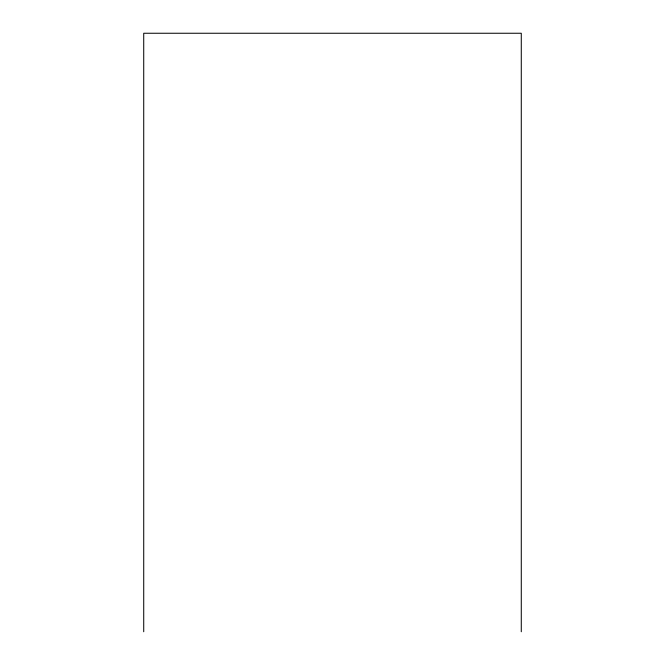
<?xml version="1.0" encoding="UTF-8"?>
<svg xmlns="http://www.w3.org/2000/svg" width="665" height="665" viewBox="0 0 665 665"><rect width="100%" height="100%" fill="white"/><g stroke="black" fill="none" stroke-linecap="round" stroke-linejoin="round"><path stroke-width="1" d="M521.277 631.75L521.277 33.25L143.723 33.25L143.723 631.75"/></g></svg>
